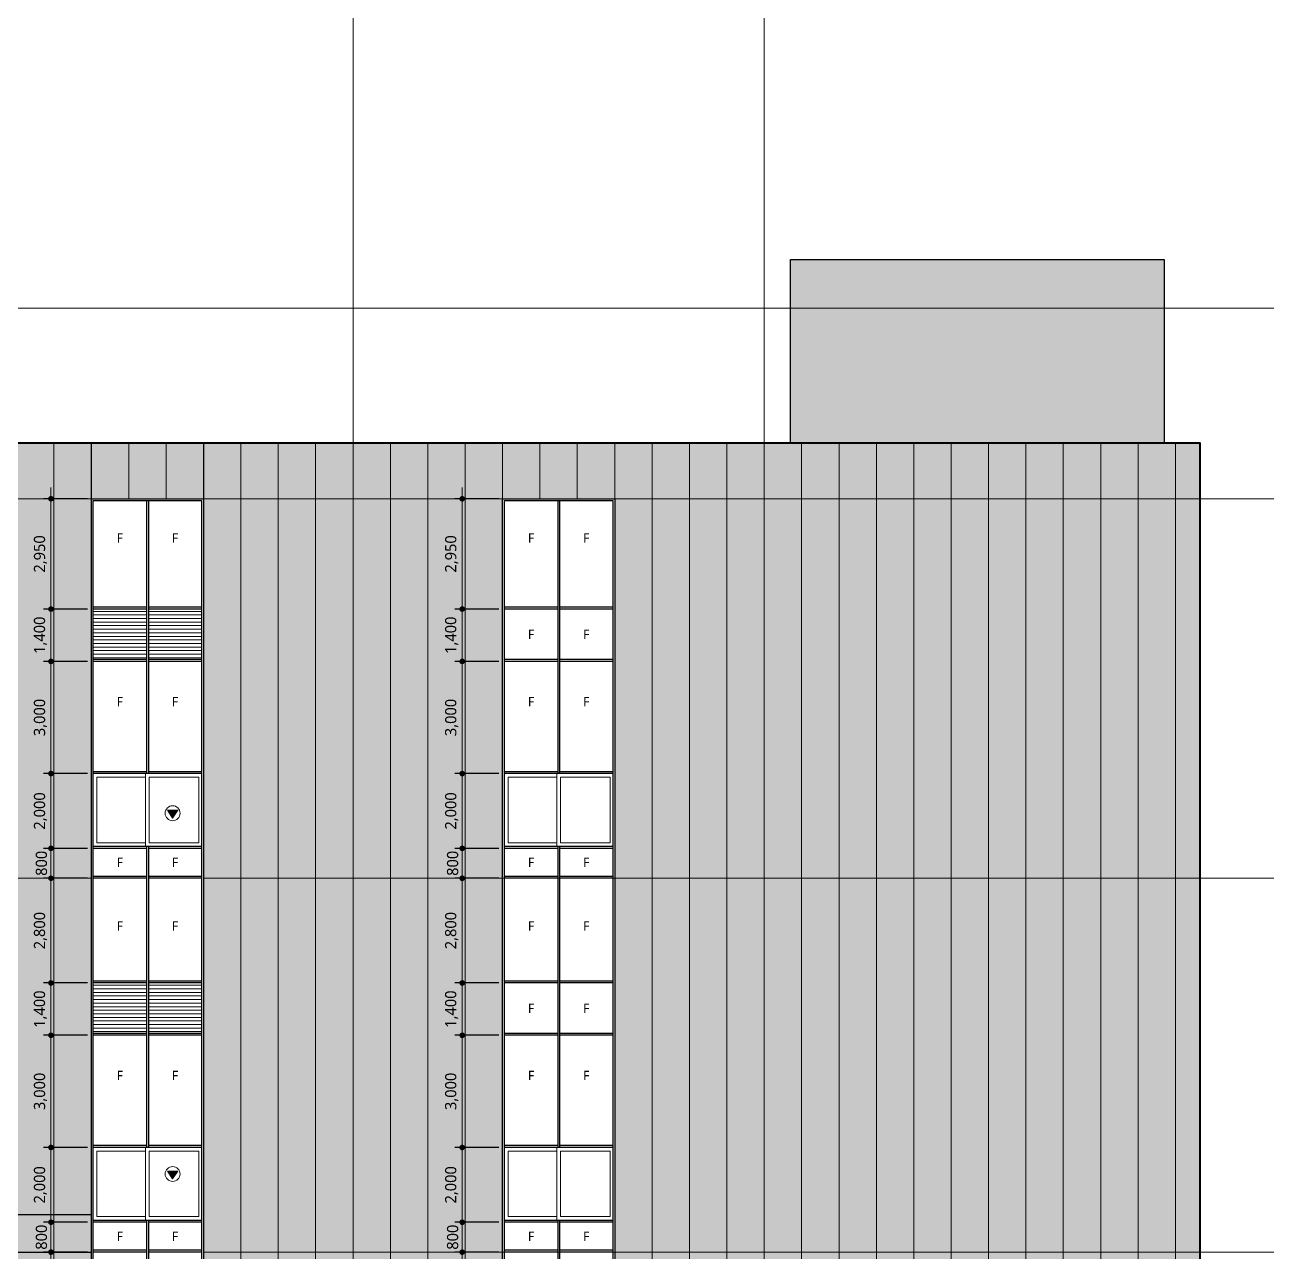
# Model space of a CAD drawing. Header units: millimetres. Extents: x 1680000 to 3024000, y 712800 to 950400.
# Drawn here: x 2582681 to 2615913, y 835360 to 868186 of the extents above; entities that cross this region are included whole.
import ezdxf
from ezdxf.enums import TextEntityAlignment as Align

# ---------------------------------------------------------------- set-up
doc = ezdxf.new("R2010")
doc.units = ezdxf.units.MM
doc.set_wipeout_variables(frame=1)
doc.linetypes.add('CEN', pattern=[62, 60, -1, 0, -1])
doc.linetypes.add('HID', pattern=[2, 1.1, -0.9])
doc.layers.get('Defpoints').update_dxf_attribs({"color": 140})
for name, color, linetype, lineweight in [('A-AXIS-LINE', 1, 'CEN', 15), ('A-DWXK-OPEN', 1, 'HID', 15), ('A-ELEV-LIN1', 2, 'Continuous', 40), ('A-ELEV-LIN2', 7, 'Continuous', 25), ('A-ELEV-LIN3', 8, 'Continuous', 18), ('A-ELEV-WIN', 4, 'Continuous', 25), ('A-MKXS-TEXT1', 3, 'Continuous', 25)]:
    doc.layers.add(name, color=color, linetype=linetype, lineweight=lineweight)
doc.layers.add('A-XXXX-NPLT', color=144, linetype='Continuous', lineweight=15, plot=False)
doc.layers.add('A-XXXX-SOLD', color=252, linetype='Continuous')
doc.layers.add('입면색상', color=7, linetype='Continuous')
doc.styles.add('HY울릉도L', font='')
doc.styles.add('맑은고딕', font='malgun.ttf')
doc.styles.get('HY울릉도L').set_extended_font_data('HYwulM')
doc.dimstyles.new('CDIM', dxfattribs={"dimtxt": 3, "dimasz": 1.5, "dimexe": 2, "dimexo": 1, "dimgap": 1, "dimtad": 1, "dimdec": 0, "dimrnd": 0.5, "dimzin": 0, "dimdsep": 32, "dimlunit": 6, "dimtxsty": 'HY울릉도L', "dimblk1": '_CIDOT', "dimblk2": '_CIDOT', "dimsah": 1, "dimcen": 5.5, "dimclrd": 2, "dimclre": 2, "dimclrt": 7, "dimadec": 0, "dimazin": 0, "dimtfac": 1, "dimtdec": 0, "dimtix": 1, "dimtmove": 2, "dimatfit": 1, "dimldrblk": '_CIDOT', "dimfxl": 1, "dimtolj": 1, "dimtzin": 0, "dimlwd": -1, "dimarcsym": 0})

# ---------------------------------------------------------------- blocks, each defined once
blk = doc.blocks.new('_CIDOT')
at = {"color": 0, "linetype": 'ByBlock'}
blk.add_line((2, 0), (-1, 0), dxfattribs=at)
at = {"color": 0, "linetype": 'ByBlock', "const_width": 0.5}
blk.add_lwpolyline([(-0.25, 0, 1), (0.25, 0, 1)], format="xyb", close=True, dxfattribs=at)
blk = doc.blocks.new('*D85')
at = {"layer": 'A-XXXX-NPLT', "lineweight": -2, "transparency": 16777216}
for p, q in [((-100, 30000), (-1280, 30000)), ((-100, 27200), (-1280, 27200))]:
    blk.add_line(p, q, dxfattribs=at)
at = {"layer": 'A-XXXX-NPLT', "transparency": 16777216}
blk.add_line((-1080, 27350), (-1080, 29850), dxfattribs=at)
at = {"layer": 'Defpoints', "color": 0, "transparency": 16777216}
for p in [(-1080, 30000), (0, 30000), (0, 27200)]:
    blk.add_point(p, dxfattribs=at)
at = {"layer": 'A-XXXX-NPLT', "transparency": 16777216, "xscale": 150, "yscale": 150, "zscale": 150}
for p, rotation in [((-1080, 30000), 90), ((-1080, 27200), 270)]:
    blk.add_blockref('_CIDOT', p, dxfattribs=dict(at, rotation=rotation))
at = {"layer": 'A-XXXX-NPLT', "color": 3, "transparency": 16777216, "insert": (-1360, 28600), "char_height": 300, "attachment_point": 5, "rotation": 90, "style": '맑은고딕'}
blk.add_mtext('\\A1;2,800', dxfattribs=at)
blk = doc.blocks.new('*D71')
at = {"layer": 'A-XXXX-NPLT', "transparency": 16777216}
for p, q in [((-1080, 40950), (-1080, 41100)), ((-1080, 40800), (-1080, 40000)), ((-1080, 39850), (-1080, 39700))]:
    blk.add_line(p, q, dxfattribs=at)
at = {"layer": 'A-XXXX-NPLT', "lineweight": -2, "transparency": 16777216}
for p, q in [((-100, 40800), (-1280, 40800)), ((-100, 40000), (-1280, 40000))]:
    blk.add_line(p, q, dxfattribs=at)
at = {"layer": 'Defpoints', "color": 0, "transparency": 16777216}
for p in [(0, 40800), (-1080, 40000), (0, 40000)]:
    blk.add_point(p, dxfattribs=at)
at = {"layer": 'A-XXXX-NPLT', "transparency": 16777216, "xscale": 150, "yscale": 150, "zscale": 150}
for p, rotation in [((-1080, 40800), 270), ((-1080, 40000), 90)]:
    blk.add_blockref('_CIDOT', p, dxfattribs=dict(at, rotation=rotation))
at = {"layer": 'A-XXXX-NPLT', "color": 3, "transparency": 16777216, "insert": (-1335, 40400), "char_height": 300, "attachment_point": 5, "rotation": 90, "style": '맑은고딕'}
blk.add_mtext('\\A1;800', dxfattribs=at)
blk = doc.blocks.new('*D72')
at = {"layer": 'A-XXXX-NPLT', "lineweight": -2, "transparency": 16777216}
for p, q in [((-100, 42800), (-1280, 42800)), ((-100, 40800), (-1280, 40800))]:
    blk.add_line(p, q, dxfattribs=at)
at = {"layer": 'A-XXXX-NPLT', "transparency": 16777216}
blk.add_line((-1080, 40950), (-1080, 42650), dxfattribs=at)
at = {"layer": 'Defpoints', "color": 0, "transparency": 16777216}
for p in [(-1080, 42800), (0, 42800), (0, 40800)]:
    blk.add_point(p, dxfattribs=at)
at = {"layer": 'A-XXXX-NPLT', "transparency": 16777216, "xscale": 150, "yscale": 150, "zscale": 150}
for p, rotation in [((-1080, 42800), 90), ((-1080, 40800), 270)]:
    blk.add_blockref('_CIDOT', p, dxfattribs=dict(at, rotation=rotation))
at = {"layer": 'A-XXXX-NPLT', "color": 3, "transparency": 16777216, "insert": (-1360, 41800), "char_height": 300, "attachment_point": 5, "rotation": 90, "style": '맑은고딕'}
blk.add_mtext('\\A1;2,000', dxfattribs=at)
blk = doc.blocks.new('*D73')
at = {"layer": 'A-XXXX-NPLT', "lineweight": -2, "transparency": 16777216}
for p, q in [((-100, 50150), (-1280, 50150)), ((-100, 47200), (-1280, 47200))]:
    blk.add_line(p, q, dxfattribs=at)
at = {"layer": 'A-XXXX-NPLT', "transparency": 16777216}
blk.add_line((-1080, 47350), (-1080, 50000), dxfattribs=at)
at = {"layer": 'Defpoints', "color": 0, "transparency": 16777216}
for p in [(-1080, 50150), (0, 50150), (0, 47200)]:
    blk.add_point(p, dxfattribs=at)
at = {"layer": 'A-XXXX-NPLT', "transparency": 16777216, "xscale": 150, "yscale": 150, "zscale": 150}
for p, rotation in [((-1080, 50150), 90), ((-1080, 47200), 270)]:
    blk.add_blockref('_CIDOT', p, dxfattribs=dict(at, rotation=rotation))
at = {"layer": 'A-XXXX-NPLT', "color": 3, "transparency": 16777216, "insert": (-1360, 48675), "char_height": 300, "attachment_point": 5, "rotation": 90, "style": '맑은고딕'}
blk.add_mtext('\\A1;2,950', dxfattribs=at)
blk = doc.blocks.new('*D74')
at = {"layer": 'A-XXXX-NPLT', "lineweight": -2, "transparency": 16777216}
for p, q in [((-100, 47200), (-1280, 47200)), ((-100, 45800), (-1280, 45800))]:
    blk.add_line(p, q, dxfattribs=at)
at = {"layer": 'A-XXXX-NPLT', "transparency": 16777216}
blk.add_line((-1080, 47050), (-1080, 45950), dxfattribs=at)
at = {"layer": 'Defpoints', "color": 0, "transparency": 16777216}
for p in [(0, 47200), (-1080, 45800), (0, 45800)]:
    blk.add_point(p, dxfattribs=at)
at = {"layer": 'A-XXXX-NPLT', "transparency": 16777216, "xscale": 150, "yscale": 150, "zscale": 150}
for p, rotation in [((-1080, 47200), 90), ((-1080, 45800), 270)]:
    blk.add_blockref('_CIDOT', p, dxfattribs=dict(at, rotation=rotation))
at = {"layer": 'A-XXXX-NPLT', "color": 3, "transparency": 16777216, "insert": (-1361, 46500), "char_height": 300, "attachment_point": 5, "rotation": 90, "style": '맑은고딕'}
blk.add_mtext('\\A1;1,400', dxfattribs=at)
blk = doc.blocks.new('*D75')
at = {"layer": 'A-XXXX-NPLT', "lineweight": -2, "transparency": 16777216}
for p, q in [((-100, 45800), (-1280, 45800)), ((-100, 42800), (-1280, 42800))]:
    blk.add_line(p, q, dxfattribs=at)
at = {"layer": 'A-XXXX-NPLT', "transparency": 16777216}
blk.add_line((-1080, 45650), (-1080, 42950), dxfattribs=at)
at = {"layer": 'Defpoints', "color": 0, "transparency": 16777216}
for p in [(0, 45800), (-1080, 42800), (0, 42800)]:
    blk.add_point(p, dxfattribs=at)
at = {"layer": 'A-XXXX-NPLT', "transparency": 16777216, "xscale": 150, "yscale": 150, "zscale": 150}
for p, rotation in [((-1080, 45800), 90), ((-1080, 42800), 270)]:
    blk.add_blockref('_CIDOT', p, dxfattribs=dict(at, rotation=rotation))
at = {"layer": 'A-XXXX-NPLT', "color": 3, "transparency": 16777216, "insert": (-1360, 44300), "char_height": 300, "attachment_point": 5, "rotation": 90, "style": '맑은고딕'}
blk.add_mtext('\\A1;3,000', dxfattribs=at)
blk = doc.blocks.new('*D76')
at = {"layer": 'A-XXXX-NPLT', "lineweight": -2, "transparency": 16777216}
for p, q in [((-100, 32800), (-1280, 32800)), ((-100, 30800), (-1280, 30800))]:
    blk.add_line(p, q, dxfattribs=at)
at = {"layer": 'A-XXXX-NPLT', "transparency": 16777216}
blk.add_line((-1080, 30950), (-1080, 32650), dxfattribs=at)
at = {"layer": 'Defpoints', "color": 0, "transparency": 16777216}
for p in [(-1080, 32800), (0, 32800), (0, 30800)]:
    blk.add_point(p, dxfattribs=at)
at = {"layer": 'A-XXXX-NPLT', "transparency": 16777216, "xscale": 150, "yscale": 150, "zscale": 150}
for p, rotation in [((-1080, 32800), 90), ((-1080, 30800), 270)]:
    blk.add_blockref('_CIDOT', p, dxfattribs=dict(at, rotation=rotation))
at = {"layer": 'A-XXXX-NPLT', "color": 3, "transparency": 16777216, "insert": (-1360, 31800), "char_height": 300, "attachment_point": 5, "rotation": 90, "style": '맑은고딕'}
blk.add_mtext('\\A1;2,000', dxfattribs=at)
blk = doc.blocks.new('*D77')
at = {"layer": 'A-XXXX-NPLT', "lineweight": -2, "transparency": 16777216}
for p, q in [((-100, 40000), (-1280, 40000)), ((-100, 37200), (-1280, 37200))]:
    blk.add_line(p, q, dxfattribs=at)
at = {"layer": 'A-XXXX-NPLT', "transparency": 16777216}
blk.add_line((-1080, 37350), (-1080, 39850), dxfattribs=at)
at = {"layer": 'Defpoints', "color": 0, "transparency": 16777216}
for p in [(-1080, 40000), (0, 40000), (0, 37200)]:
    blk.add_point(p, dxfattribs=at)
at = {"layer": 'A-XXXX-NPLT', "transparency": 16777216, "xscale": 150, "yscale": 150, "zscale": 150}
for p, rotation in [((-1080, 40000), 90), ((-1080, 37200), 270)]:
    blk.add_blockref('_CIDOT', p, dxfattribs=dict(at, rotation=rotation))
at = {"layer": 'A-XXXX-NPLT', "color": 3, "transparency": 16777216, "insert": (-1360, 38600), "char_height": 300, "attachment_point": 5, "rotation": 90, "style": '맑은고딕'}
blk.add_mtext('\\A1;2,800', dxfattribs=at)
blk = doc.blocks.new('*D78')
at = {"layer": 'A-XXXX-NPLT', "lineweight": -2, "transparency": 16777216}
for p, q in [((-100, 37200), (-1280, 37200)), ((-100, 35800), (-1280, 35800))]:
    blk.add_line(p, q, dxfattribs=at)
at = {"layer": 'A-XXXX-NPLT', "transparency": 16777216}
blk.add_line((-1080, 37050), (-1080, 35950), dxfattribs=at)
at = {"layer": 'Defpoints', "color": 0, "transparency": 16777216}
for p in [(0, 37200), (-1080, 35800), (0, 35800)]:
    blk.add_point(p, dxfattribs=at)
at = {"layer": 'A-XXXX-NPLT', "transparency": 16777216, "xscale": 150, "yscale": 150, "zscale": 150}
for p, rotation in [((-1080, 37200), 90), ((-1080, 35800), 270)]:
    blk.add_blockref('_CIDOT', p, dxfattribs=dict(at, rotation=rotation))
at = {"layer": 'A-XXXX-NPLT', "color": 3, "transparency": 16777216, "insert": (-1361, 36500), "char_height": 300, "attachment_point": 5, "rotation": 90, "style": '맑은고딕'}
blk.add_mtext('\\A1;1,400', dxfattribs=at)
blk = doc.blocks.new('*D79')
at = {"layer": 'A-XXXX-NPLT', "lineweight": -2, "transparency": 16777216}
for p, q in [((-100, 35800), (-1280, 35800)), ((-100, 32800), (-1280, 32800))]:
    blk.add_line(p, q, dxfattribs=at)
at = {"layer": 'A-XXXX-NPLT', "transparency": 16777216}
blk.add_line((-1080, 35650), (-1080, 32950), dxfattribs=at)
at = {"layer": 'Defpoints', "color": 0, "transparency": 16777216}
for p in [(0, 35800), (-1080, 32800), (0, 32800)]:
    blk.add_point(p, dxfattribs=at)
at = {"layer": 'A-XXXX-NPLT', "transparency": 16777216, "xscale": 150, "yscale": 150, "zscale": 150}
for p, rotation in [((-1080, 35800), 90), ((-1080, 32800), 270)]:
    blk.add_blockref('_CIDOT', p, dxfattribs=dict(at, rotation=rotation))
at = {"layer": 'A-XXXX-NPLT', "color": 3, "transparency": 16777216, "insert": (-1360, 34300), "char_height": 300, "attachment_point": 5, "rotation": 90, "style": '맑은고딕'}
blk.add_mtext('\\A1;3,000', dxfattribs=at)
blk = doc.blocks.new('*D80')
at = {"layer": 'A-XXXX-NPLT', "transparency": 16777216}
for p, q in [((-1080, 30950), (-1080, 31100)), ((-1080, 30800), (-1080, 30000)), ((-1080, 29850), (-1080, 29700))]:
    blk.add_line(p, q, dxfattribs=at)
at = {"layer": 'A-XXXX-NPLT', "lineweight": -2, "transparency": 16777216}
for p, q in [((-100, 30800), (-1280, 30800)), ((-100, 30000), (-1280, 30000))]:
    blk.add_line(p, q, dxfattribs=at)
at = {"layer": 'Defpoints', "color": 0, "transparency": 16777216}
for p in [(0, 30800), (-1080, 30000), (0, 30000)]:
    blk.add_point(p, dxfattribs=at)
at = {"layer": 'A-XXXX-NPLT', "transparency": 16777216, "xscale": 150, "yscale": 150, "zscale": 150}
for p, rotation in [((-1080, 30800), 270), ((-1080, 30000), 90)]:
    blk.add_blockref('_CIDOT', p, dxfattribs=dict(at, rotation=rotation))
at = {"layer": 'A-XXXX-NPLT', "color": 3, "transparency": 16777216, "insert": (-1335, 30400), "char_height": 300, "attachment_point": 5, "rotation": 90, "style": '맑은고딕'}
blk.add_mtext('\\A1;800', dxfattribs=at)
blk = doc.blocks.new('axis')
at = {"layer": 'A-AXIS-LINE'}
for p, q in [((4621438.1, -355868.7), (4883538.1, -355868.7)), ((4621438.1, -360968.7), (4883538.1, -360968.7)), ((4621438.1, -371118.7), (4883538.1, -371118.7)), ((4621438.1, -381118.7), (4883538.1, -381118.7))]:
    blk.add_line(p, q, dxfattribs=at)
blk = doc.blocks.new('*D48')
at = {"layer": 'A-XXXX-NPLT', "lineweight": -2, "transparency": 16777216}
for p, q in [((-100, 29900), (-1280, 29900)), ((-100, 27100), (-1280, 27100))]:
    blk.add_line(p, q, dxfattribs=at)
at = {"layer": 'A-XXXX-NPLT', "transparency": 16777216}
blk.add_line((-1080, 27250), (-1080, 29750), dxfattribs=at)
at = {"layer": 'Defpoints', "color": 0, "transparency": 16777216}
for p in [(-1080, 29900), (0, 29900), (0, 27100)]:
    blk.add_point(p, dxfattribs=at)
at = {"layer": 'A-XXXX-NPLT', "transparency": 16777216, "xscale": 150, "yscale": 150, "zscale": 150}
for p, rotation in [((-1080, 29900), 90), ((-1080, 27100), 270)]:
    blk.add_blockref('_CIDOT', p, dxfattribs=dict(at, rotation=rotation))
at = {"layer": 'A-XXXX-NPLT', "color": 3, "transparency": 16777216, "insert": (-1360, 28500), "char_height": 300, "attachment_point": 5, "rotation": 90, "style": '맑은고딕'}
blk.add_mtext('\\A1;2,800', dxfattribs=at)
blk = doc.blocks.new('*D51')
at = {"layer": 'A-XXXX-NPLT', "transparency": 16777216}
for p, q in [((-1080, 40850), (-1080, 41000)), ((-1080, 40700), (-1080, 39900)), ((-1080, 39750), (-1080, 39600))]:
    blk.add_line(p, q, dxfattribs=at)
at = {"layer": 'A-XXXX-NPLT', "lineweight": -2, "transparency": 16777216}
for p, q in [((-100, 40700), (-1280, 40700)), ((-100, 39900), (-1280, 39900))]:
    blk.add_line(p, q, dxfattribs=at)
at = {"layer": 'Defpoints', "color": 0, "transparency": 16777216}
for p in [(0, 40700), (-1080, 39900), (0, 39900)]:
    blk.add_point(p, dxfattribs=at)
at = {"layer": 'A-XXXX-NPLT', "transparency": 16777216, "xscale": 150, "yscale": 150, "zscale": 150}
for p, rotation in [((-1080, 40700), 270), ((-1080, 39900), 90)]:
    blk.add_blockref('_CIDOT', p, dxfattribs=dict(at, rotation=rotation))
at = {"layer": 'A-XXXX-NPLT', "color": 3, "transparency": 16777216, "insert": (-1335, 40300), "char_height": 300, "attachment_point": 5, "rotation": 90, "style": '맑은고딕'}
blk.add_mtext('\\A1;800', dxfattribs=at)
blk = doc.blocks.new('*D52')
at = {"layer": 'A-XXXX-NPLT', "lineweight": -2, "transparency": 16777216}
for p, q in [((-100, 42700), (-1280, 42700)), ((-100, 40700), (-1280, 40700))]:
    blk.add_line(p, q, dxfattribs=at)
at = {"layer": 'A-XXXX-NPLT', "transparency": 16777216}
blk.add_line((-1080, 40850), (-1080, 42550), dxfattribs=at)
at = {"layer": 'Defpoints', "color": 0, "transparency": 16777216}
for p in [(-1080, 42700), (0, 42700), (0, 40700)]:
    blk.add_point(p, dxfattribs=at)
at = {"layer": 'A-XXXX-NPLT', "transparency": 16777216, "xscale": 150, "yscale": 150, "zscale": 150}
for p, rotation in [((-1080, 42700), 90), ((-1080, 40700), 270)]:
    blk.add_blockref('_CIDOT', p, dxfattribs=dict(at, rotation=rotation))
at = {"layer": 'A-XXXX-NPLT', "color": 3, "transparency": 16777216, "insert": (-1360, 41700), "char_height": 300, "attachment_point": 5, "rotation": 90, "style": '맑은고딕'}
blk.add_mtext('\\A1;2,000', dxfattribs=at)
blk = doc.blocks.new('*D53')
at = {"layer": 'A-XXXX-NPLT', "lineweight": -2, "transparency": 16777216}
for p, q in [((-100, 50050), (-1280, 50050)), ((-100, 47100), (-1280, 47100))]:
    blk.add_line(p, q, dxfattribs=at)
at = {"layer": 'A-XXXX-NPLT', "transparency": 16777216}
blk.add_line((-1080, 47250), (-1080, 49900), dxfattribs=at)
at = {"layer": 'Defpoints', "color": 0, "transparency": 16777216}
for p in [(-1080, 50050), (0, 50050), (0, 47100)]:
    blk.add_point(p, dxfattribs=at)
at = {"layer": 'A-XXXX-NPLT', "transparency": 16777216, "xscale": 150, "yscale": 150, "zscale": 150}
for p, rotation in [((-1080, 50050), 90), ((-1080, 47100), 270)]:
    blk.add_blockref('_CIDOT', p, dxfattribs=dict(at, rotation=rotation))
at = {"layer": 'A-XXXX-NPLT', "color": 3, "transparency": 16777216, "insert": (-1360, 48575), "char_height": 300, "attachment_point": 5, "rotation": 90, "style": '맑은고딕'}
blk.add_mtext('\\A1;2,950', dxfattribs=at)
blk = doc.blocks.new('*D54')
at = {"layer": 'A-XXXX-NPLT', "lineweight": -2, "transparency": 16777216}
for p, q in [((-100, 47100), (-1280, 47100)), ((-100, 45700), (-1280, 45700))]:
    blk.add_line(p, q, dxfattribs=at)
at = {"layer": 'A-XXXX-NPLT', "transparency": 16777216}
blk.add_line((-1080, 46950), (-1080, 45850), dxfattribs=at)
at = {"layer": 'Defpoints', "color": 0, "transparency": 16777216}
for p in [(0, 47100), (-1080, 45700), (0, 45700)]:
    blk.add_point(p, dxfattribs=at)
at = {"layer": 'A-XXXX-NPLT', "transparency": 16777216, "xscale": 150, "yscale": 150, "zscale": 150}
for p, rotation in [((-1080, 47100), 90), ((-1080, 45700), 270)]:
    blk.add_blockref('_CIDOT', p, dxfattribs=dict(at, rotation=rotation))
at = {"layer": 'A-XXXX-NPLT', "color": 3, "transparency": 16777216, "insert": (-1361, 46400), "char_height": 300, "attachment_point": 5, "rotation": 90, "style": '맑은고딕'}
blk.add_mtext('\\A1;1,400', dxfattribs=at)
blk = doc.blocks.new('*D55')
at = {"layer": 'A-XXXX-NPLT', "lineweight": -2, "transparency": 16777216}
for p, q in [((-100, 45700), (-1280, 45700)), ((-100, 42700), (-1280, 42700))]:
    blk.add_line(p, q, dxfattribs=at)
at = {"layer": 'A-XXXX-NPLT', "transparency": 16777216}
blk.add_line((-1080, 45550), (-1080, 42850), dxfattribs=at)
at = {"layer": 'Defpoints', "color": 0, "transparency": 16777216}
for p in [(0, 45700), (-1080, 42700), (0, 42700)]:
    blk.add_point(p, dxfattribs=at)
at = {"layer": 'A-XXXX-NPLT', "transparency": 16777216, "xscale": 150, "yscale": 150, "zscale": 150}
for p, rotation in [((-1080, 45700), 90), ((-1080, 42700), 270)]:
    blk.add_blockref('_CIDOT', p, dxfattribs=dict(at, rotation=rotation))
at = {"layer": 'A-XXXX-NPLT', "color": 3, "transparency": 16777216, "insert": (-1360, 44200), "char_height": 300, "attachment_point": 5, "rotation": 90, "style": '맑은고딕'}
blk.add_mtext('\\A1;3,000', dxfattribs=at)
blk = doc.blocks.new('*D56')
at = {"layer": 'A-XXXX-NPLT', "transparency": 16777216}
for p, q in [((-1080, 30850), (-1080, 31000)), ((-1080, 30700), (-1080, 29900)), ((-1080, 29750), (-1080, 29600))]:
    blk.add_line(p, q, dxfattribs=at)
at = {"layer": 'A-XXXX-NPLT', "lineweight": -2, "transparency": 16777216}
for p, q in [((-100, 30700), (-1280, 30700)), ((-100, 29900), (-1280, 29900))]:
    blk.add_line(p, q, dxfattribs=at)
at = {"layer": 'Defpoints', "color": 0, "transparency": 16777216}
for p in [(0, 30700), (-1080, 29900), (0, 29900)]:
    blk.add_point(p, dxfattribs=at)
at = {"layer": 'A-XXXX-NPLT', "transparency": 16777216, "xscale": 150, "yscale": 150, "zscale": 150}
for p, rotation in [((-1080, 30700), 270), ((-1080, 29900), 90)]:
    blk.add_blockref('_CIDOT', p, dxfattribs=dict(at, rotation=rotation))
at = {"layer": 'A-XXXX-NPLT', "color": 3, "transparency": 16777216, "insert": (-1335, 30300), "char_height": 300, "attachment_point": 5, "rotation": 90, "style": '맑은고딕'}
blk.add_mtext('\\A1;800', dxfattribs=at)
blk = doc.blocks.new('*D57')
at = {"layer": 'A-XXXX-NPLT', "lineweight": -2, "transparency": 16777216}
for p, q in [((-100, 32700), (-1280, 32700)), ((-100, 30700), (-1280, 30700))]:
    blk.add_line(p, q, dxfattribs=at)
at = {"layer": 'A-XXXX-NPLT', "transparency": 16777216}
blk.add_line((-1080, 30850), (-1080, 32550), dxfattribs=at)
at = {"layer": 'Defpoints', "color": 0, "transparency": 16777216}
for p in [(-1080, 32700), (0, 32700), (0, 30700)]:
    blk.add_point(p, dxfattribs=at)
at = {"layer": 'A-XXXX-NPLT', "transparency": 16777216, "xscale": 150, "yscale": 150, "zscale": 150}
for p, rotation in [((-1080, 32700), 90), ((-1080, 30700), 270)]:
    blk.add_blockref('_CIDOT', p, dxfattribs=dict(at, rotation=rotation))
at = {"layer": 'A-XXXX-NPLT', "color": 3, "transparency": 16777216, "insert": (-1360, 31700), "char_height": 300, "attachment_point": 5, "rotation": 90, "style": '맑은고딕'}
blk.add_mtext('\\A1;2,000', dxfattribs=at)
blk = doc.blocks.new('*D58')
at = {"layer": 'A-XXXX-NPLT', "lineweight": -2, "transparency": 16777216}
for p, q in [((-100, 39900), (-1280, 39900)), ((-100, 37100), (-1280, 37100))]:
    blk.add_line(p, q, dxfattribs=at)
at = {"layer": 'A-XXXX-NPLT', "transparency": 16777216}
blk.add_line((-1080, 37250), (-1080, 39750), dxfattribs=at)
at = {"layer": 'Defpoints', "color": 0, "transparency": 16777216}
for p in [(-1080, 39900), (0, 39900), (0, 37100)]:
    blk.add_point(p, dxfattribs=at)
at = {"layer": 'A-XXXX-NPLT', "transparency": 16777216, "xscale": 150, "yscale": 150, "zscale": 150}
for p, rotation in [((-1080, 39900), 90), ((-1080, 37100), 270)]:
    blk.add_blockref('_CIDOT', p, dxfattribs=dict(at, rotation=rotation))
at = {"layer": 'A-XXXX-NPLT', "color": 3, "transparency": 16777216, "insert": (-1360, 38500), "char_height": 300, "attachment_point": 5, "rotation": 90, "style": '맑은고딕'}
blk.add_mtext('\\A1;2,800', dxfattribs=at)
blk = doc.blocks.new('*D59')
at = {"layer": 'A-XXXX-NPLT', "lineweight": -2, "transparency": 16777216}
for p, q in [((-100, 37100), (-1280, 37100)), ((-100, 35700), (-1280, 35700))]:
    blk.add_line(p, q, dxfattribs=at)
at = {"layer": 'A-XXXX-NPLT', "transparency": 16777216}
blk.add_line((-1080, 36950), (-1080, 35850), dxfattribs=at)
at = {"layer": 'Defpoints', "color": 0, "transparency": 16777216}
for p in [(0, 37100), (-1080, 35700), (0, 35700)]:
    blk.add_point(p, dxfattribs=at)
at = {"layer": 'A-XXXX-NPLT', "transparency": 16777216, "xscale": 150, "yscale": 150, "zscale": 150}
for p, rotation in [((-1080, 37100), 90), ((-1080, 35700), 270)]:
    blk.add_blockref('_CIDOT', p, dxfattribs=dict(at, rotation=rotation))
at = {"layer": 'A-XXXX-NPLT', "color": 3, "transparency": 16777216, "insert": (-1361, 36400), "char_height": 300, "attachment_point": 5, "rotation": 90, "style": '맑은고딕'}
blk.add_mtext('\\A1;1,400', dxfattribs=at)
blk = doc.blocks.new('*D60')
at = {"layer": 'A-XXXX-NPLT', "lineweight": -2, "transparency": 16777216}
for p, q in [((-100, 35700), (-1280, 35700)), ((-100, 32700), (-1280, 32700))]:
    blk.add_line(p, q, dxfattribs=at)
at = {"layer": 'A-XXXX-NPLT', "transparency": 16777216}
blk.add_line((-1080, 35550), (-1080, 32850), dxfattribs=at)
at = {"layer": 'Defpoints', "color": 0, "transparency": 16777216}
for p in [(0, 35700), (-1080, 32700), (0, 32700)]:
    blk.add_point(p, dxfattribs=at)
at = {"layer": 'A-XXXX-NPLT', "transparency": 16777216, "xscale": 150, "yscale": 150, "zscale": 150}
for p, rotation in [((-1080, 35700), 90), ((-1080, 32700), 270)]:
    blk.add_blockref('_CIDOT', p, dxfattribs=dict(at, rotation=rotation))
at = {"layer": 'A-XXXX-NPLT', "color": 3, "transparency": 16777216, "insert": (-1360, 34200), "char_height": 300, "attachment_point": 5, "rotation": 90, "style": '맑은고딕'}
blk.add_mtext('\\A1;3,000', dxfattribs=at)
blk = doc.blocks.new('소방관진입창')
at = {"layer": 'A-DWXK-OPEN', "linetype": 'Continuous', "ltscale": 50, "true_color": 0xcd2027}
h = blk.add_hatch(color=242, dxfattribs=at)
h.dxf.hatch_style = 1
h.paths.add_polyline_path([(138, 80), (-138, 80), (0, -130)])
at = {"layer": 'A-DWXK-OPEN', "color": 242, "linetype": 'Continuous', "ltscale": 50, "true_color": 0xcd2027}
blk.add_lwpolyline([(-138, 80), (0, -130), (138, 80)], close=True, dxfattribs=at)
blk.add_circle((0, 0), 200, dxfattribs=at)
blk = doc.blocks.new('입면창_그릴x')
blk.add_wipeout([(0, 50150), (3000, 50150), (3000, 300), (0, 300)]).dxf.layer = 'A-ELEV-LIN3'
at = {"layer": 'A-ELEV-LIN3', "color": 253}
for points in [[(1450, 40950), (150, 40950), (150, 42700), (1450, 42700)], [(1450, 42800), (1450, 40850)], [(1450, 30950), (150, 30950), (150, 32700), (1450, 32700)], [(1450, 32800), (1450, 30850)]]:
    blk.add_lwpolyline(points, dxfattribs=at)
for points in [[(1550, 42700), (2875, 42700), (2875, 40950), (1550, 40950)], [(1550, 32700), (2875, 32700), (2875, 30950), (1550, 30950)]]:
    blk.add_lwpolyline(points, close=True, dxfattribs=at)
at = {"layer": 'A-ELEV-WIN'}
blk.add_lwpolyline([(3000, 300), (0, 300), (0, 50150), (3000, 50150)], close=True, dxfattribs=at)
for points in [[(50, 350), (50, 50100), (2950, 50100), (2950, 350)], [(1475, 50100), (1475, 42800)], [(1525, 50100), (1525, 42800)], [(1475, 47250), (50, 47250)], [(1475, 47200), (50, 47200)], [(2950, 47250), (1525, 47250)], [(2950, 47200), (1525, 47200)], [(1475, 45850), (50, 45850)], [(1475, 45800), (50, 45800)], [(2950, 45850), (1525, 45850)], [(2950, 45800), (1525, 45800)], [(1475, 42850), (50, 42850)], [(2950, 42800), (50, 42800)], [(2950, 42850), (1525, 42850)], [(2950, 40850), (50, 40850)], [(1475, 40800), (50, 40800)], [(1475, 40850), (1475, 32800)], [(1525, 40850), (1525, 32800)], [(2950, 40800), (1525, 40800)], [(1475, 40050), (50, 40050)], [(1475, 40000), (50, 40000)], [(2950, 40050), (1525, 40050)], [(2950, 40000), (1525, 40000)], [(1475, 37250), (50, 37250)], [(2950, 37250), (1525, 37250)], [(1475, 37200), (50, 37200)], [(2950, 37200), (1525, 37200)], [(1475, 35850), (50, 35850)], [(1475, 35800), (50, 35800)], [(2950, 35850), (1525, 35850)], [(2950, 35800), (1525, 35800)], [(1475, 32850), (50, 32850)], [(2950, 32800), (50, 32800)], [(2950, 32850), (1525, 32850)], [(2950, 30850), (50, 30850)], [(1475, 30800), (50, 30800)], [(1475, 30850), (1475, 22800)], [(1525, 30850), (1525, 22800)], [(2950, 30800), (1525, 30800)], [(1475, 30050), (50, 30050)], [(1475, 30000), (50, 30000)], [(2950, 30050), (1525, 30050)], [(2950, 30000), (1525, 30000)]]:
    blk.add_lwpolyline(points, dxfattribs=at)
at = {"layer": 'A-MKXS-TEXT1', "style": '맑은고딕'}
for p in [(762.5, 49100), (2237.5, 49100), (762.5, 46525), (2237.5, 46525), (762.5, 44725), (2237.5, 44725), (762.5, 40425), (2237.5, 40425), (762.5, 38725), (2237.5, 38725), (762.5, 36525), (2237.5, 36525), (762.5, 34725), (2237.5, 34725), (762.5, 30425), (2237.5, 30425)]:
    blk.add_text('F', height=250, dxfattribs=at).set_placement(p, align=Align.MIDDLE_CENTER)
at = {"layer": 'A-XXXX-NPLT'}
for base, p1, p2, picture, middle in [((-1080, 50150), (0, 47200), (0, 50150), '*D73', (-1360.2, 48675)), ((-1080, 45800), (0, 47200), (0, 45800), '*D74', (-1361, 46500)), ((-1080, 42800), (0, 45800), (0, 42800), '*D75', (-1360.2, 44300)), ((-1080, 42800), (0, 40800), (0, 42800), '*D72', (-1360.2, 41800)), ((-1080, 40000), (0, 37200), (0, 40000), '*D77', (-1360.2, 38600)), ((-1080, 35800), (0, 37200), (0, 35800), '*D78', (-1361, 36500)), ((-1080, 32800), (0, 35800), (0, 32800), '*D79', (-1360.2, 34300)), ((-1080, 32800), (0, 30800), (0, 32800), '*D76', (-1360.2, 31800)), ((-1080, 30000), (0, 27200), (0, 30000), '*D85', (-1360.2, 28600))]:
    dim = blk.add_linear_dim(base=base, p1=p1, p2=p2, angle=90, dimstyle='CDIM', override={"dimscale": 100, "dimtxsty": '맑은고딕', "dimclrd": 256, "dimclre": 256, "dimclrt": 3}, dxfattribs=at)
    dim.commit()
    dim.dimension.update_dxf_attribs({"geometry": picture, "text_midpoint": middle})
for p1, p2, picture, middle in [((0, 40800), (0, 40000), '*D71', (-1335, 40400)), ((0, 30800), (0, 30000), '*D80', (-1335, 30400))]:
    dim = blk.add_aligned_dim(p1=p1, p2=p2, distance=-1080, dimstyle='CDIM', override={"dimscale": 100, "dimtxsty": '맑은고딕', "dimclrd": 256, "dimclre": 256, "dimclrt": 3}, dxfattribs=at)
    dim.commit()
    dim.dimension.update_dxf_attribs({"geometry": picture, "text_midpoint": middle})
blk = doc.blocks.new('입면창2')
blk.add_wipeout([(0, 50050), (3000, 50050), (3000, 200), (0, 200)]).dxf.layer = 'A-ELEV-LIN3'
at = {"layer": 'A-ELEV-LIN3'}
h = blk.add_hatch(dxfattribs=at)
h.set_pattern_fill('ANSI31', color=253, scale=30, angle=315)
h.set_pattern_definition([(0, (-59545.61, -62760), (2e-14, 95.25), [])])
h.paths.add_polyline_path([(2950, 45750), (2950, 47100), (1525, 47100), (1525, 45750)])
h.paths.add_polyline_path([(50, 47100), (50, 45750), (1475, 45750), (1475, 47100)])
h = blk.add_hatch(dxfattribs=at)
h.set_pattern_fill('ANSI31', color=253, scale=30, angle=315)
h.set_pattern_definition([(0, (-59545.61, -72760), (2e-14, 95.25), [])])
h.paths.add_polyline_path([(2950, 35750), (2950, 37100), (1525, 37100), (1525, 35750)])
h.paths.add_polyline_path([(50, 37100), (50, 35750), (1475, 35750), (1475, 37100)])
at = {"layer": 'A-ELEV-LIN3', "color": 253}
for points in [[(1450, 40850), (150, 40850), (150, 42600), (1450, 42600)], [(1450, 42700), (1450, 40750)], [(1450, 30850), (150, 30850), (150, 32600), (1450, 32600)], [(1450, 32700), (1450, 30750)]]:
    blk.add_lwpolyline(points, dxfattribs=at)
for points in [[(1550, 42600), (2875, 42600), (2875, 40850), (1550, 40850)], [(1550, 32600), (2875, 32600), (2875, 30850), (1550, 30850)]]:
    blk.add_lwpolyline(points, close=True, dxfattribs=at)
at = {"layer": 'A-ELEV-WIN'}
blk.add_lwpolyline([(3000, 200), (0, 200), (0, 50050), (3000, 50050)], close=True, dxfattribs=at)
for points in [[(50, 250), (50, 50000), (2950, 50000), (2950, 250)], [(1475, 50000), (1475, 42700)], [(1525, 50000), (1525, 42700)], [(1475, 47150), (50, 47150)], [(1475, 47100), (50, 47100)], [(2950, 47150), (1525, 47150)], [(2950, 47100), (1525, 47100)], [(1475, 45750), (50, 45750)], [(1475, 45700), (50, 45700)], [(2950, 45750), (1525, 45750)], [(2950, 45700), (1525, 45700)], [(1475, 42750), (50, 42750)], [(2950, 42700), (50, 42700)], [(2950, 42750), (1525, 42750)], [(2950, 40750), (50, 40750)], [(1475, 40700), (50, 40700)], [(1475, 40750), (1475, 32700)], [(1525, 40750), (1525, 32700)], [(2950, 40700), (1525, 40700)], [(1475, 39950), (50, 39950)], [(1475, 39900), (50, 39900)], [(2950, 39950), (1525, 39950)], [(2950, 39900), (1525, 39900)], [(1475, 37150), (50, 37150)], [(1475, 37100), (50, 37100)], [(2950, 37150), (1525, 37150)], [(2950, 37100), (1525, 37100)], [(1475, 35750), (50, 35750)], [(1475, 35700), (50, 35700)], [(2950, 35750), (1525, 35750)], [(2950, 35700), (1525, 35700)], [(1475, 32750), (50, 32750)], [(2950, 32700), (50, 32700)], [(2950, 32750), (1525, 32750)], [(2950, 30750), (50, 30750)], [(1475, 30700), (50, 30700)], [(1475, 30750), (1475, 22700)], [(1525, 30750), (1525, 22700)], [(2950, 30700), (1525, 30700)], [(1475, 29950), (50, 29950)], [(2950, 29950), (1525, 29950)], [(1475, 29900), (50, 29900)], [(2950, 29900), (1525, 29900)]]:
    blk.add_lwpolyline(points, dxfattribs=at)
at = {"layer": 'A-MKXS-TEXT1', "style": '맑은고딕'}
for p in [(762.5, 49000), (2237.5, 49000), (762.5, 44625), (2237.5, 44625), (762.5, 40325), (2237.5, 40325), (762.5, 38625), (2237.5, 38625), (762.5, 34625), (2237.5, 34625), (762.5, 30325), (2237.5, 30325)]:
    blk.add_text('F', height=250, dxfattribs=at).set_placement(p, align=Align.MIDDLE_CENTER)
at = {"layer": 'A-XXXX-NPLT'}
for base, p1, p2, picture, middle in [((-1080, 50050), (0, 47100), (0, 50050), '*D53', (-1360.2, 48575)), ((-1080, 45700), (0, 47100), (0, 45700), '*D54', (-1361, 46400)), ((-1080, 42700), (0, 45700), (0, 42700), '*D55', (-1360.2, 44200)), ((-1080, 42700), (0, 40700), (0, 42700), '*D52', (-1360.2, 41700)), ((-1080, 39900), (0, 37100), (0, 39900), '*D58', (-1360.2, 38500)), ((-1080, 35700), (0, 37100), (0, 35700), '*D59', (-1361, 36400)), ((-1080, 32700), (0, 35700), (0, 32700), '*D60', (-1360.2, 34200)), ((-1080, 32700), (0, 30700), (0, 32700), '*D57', (-1360.2, 31700)), ((-1080, 29900), (0, 27100), (0, 29900), '*D48', (-1360.2, 28500))]:
    dim = blk.add_linear_dim(base=base, p1=p1, p2=p2, angle=90, dimstyle='CDIM', override={"dimscale": 100, "dimtxsty": '맑은고딕', "dimclrd": 256, "dimclre": 256, "dimclrt": 3}, dxfattribs=at)
    dim.commit()
    dim.dimension.update_dxf_attribs({"geometry": picture, "text_midpoint": middle})
for p1, p2, picture, middle in [((0, 40700), (0, 39900), '*D51', (-1335, 40300)), ((0, 30700), (0, 29900), '*D56', (-1335, 30300))]:
    dim = blk.add_aligned_dim(p1=p1, p2=p2, distance=-1080, dimstyle='CDIM', override={"dimscale": 100, "dimtxsty": '맑은고딕', "dimclrd": 256, "dimclre": 256, "dimclrt": 3}, dxfattribs=at)
    dim.commit()
    dim.dimension.update_dxf_attribs({"geometry": picture, "text_midpoint": middle})

msp = doc.modelspace()

# ---------------------------------------------------------------- hatches: boundary and pattern name
at = {"layer": 'A-XXXX-SOLD'}
h = msp.add_hatch(color=254, dxfattribs=at)
h.dxf.hatch_style = 1
h.paths.add_polyline_path([(2613160, 861910), (2603160, 861910), (2603160, 857010), (2613160, 857010)])
at = {"layer": '입면색상', "true_color": 0x435254}
h = msp.add_hatch(color=251, dxfattribs=at)
h.dxf.hatch_style = 1
h.paths.add_polyline_path([(2556510, 788910), (2556510, 785810), (2550410, 785810), (2550410, 788910)], flags=16)
h.paths.add_polyline_path([(2606460, 815360), (2609460, 815360), (2609460, 795360), (2606460, 795360)])
h.paths.add_polyline_path([(2595460, 815360), (2598460, 815360), (2598460, 795360), (2595460, 795360)])
h.paths.add_polyline_path([(2584460, 815360), (2587460, 815360), (2587460, 795360), (2584460, 795360)])
h.paths.add_polyline_path([(2573460, 815360), (2576460, 815360), (2576460, 795360), (2573460, 795360)])
h.paths.add_polyline_path([(2562460, 815360), (2565460, 815360), (2565460, 795360), (2562460, 795360)])
h.paths.add_polyline_path([(2547460, 815360), (2614110, 815360), (2614110, 816360), (2547460, 816360)])
h.paths.add_polyline_path([(2584460, 835360), (2587460, 835360), (2587460, 816360), (2584460, 816360)])
h.paths.add_polyline_path([(2573460, 835360), (2576460, 835360), (2576460, 816360), (2573460, 816360)])
h.paths.add_polyline_path([(2562460, 835360), (2565460, 835360), (2565460, 816360), (2562460, 816360)])
h.paths.add_polyline_path([(2551460, 835360), (2554460, 835360), (2554460, 816360), (2551460, 816360)])
h.paths.add_polyline_path([(2547460, 835360), (2587460, 835360), (2587460, 836360), (2547460, 836360)])
h.paths.add_polyline_path([(2551460, 857010), (2554460, 857010), (2554460, 836360), (2551460, 836360)])
h.paths.add_polyline_path([(2562460, 857010), (2565460, 857010), (2565460, 836360), (2562460, 836360)])
h.paths.add_polyline_path([(2432810, 815360), (2433960, 815360), (2433960, 795360), (2432810, 795360)])
h.paths.add_polyline_path([(2421810, 815360), (2424810, 815360), (2424810, 795360), (2421810, 795360)])
h.paths.add_polyline_path([(2432810, 835360), (2433960, 835360), (2433960, 816360), (2432810, 816360)])
h.paths.add_polyline_path([(2421810, 835360), (2424810, 835360), (2424810, 816360), (2421810, 816360)])
h.paths.add_polyline_path([(2416810, 835360), (2433960, 835360), (2433960, 836360), (2416810, 836360)])
h.paths.add_polyline_path([(2416810, 815360), (2433960, 815360), (2433960, 816360), (2416810, 816360)])
h.paths.add_polyline_path([(2421810, 857010), (2424810, 857010), (2424810, 836360), (2421810, 836360)])
h.paths.add_polyline_path([(2446810, 857010), (2443810, 857010), (2443810, 851470.5), (2446810, 851759.7)])
h.paths.add_polyline_path([(2416810, 785360), (2433960, 785360), (2433960, 795360), (2432810, 795360), (2416810, 795360)])
h.paths.add_polyline_path([(2550410, 790260), (2550410, 793360), (2550399.1, 793360), (2550399.1, 790260)], flags=16)
h.paths.add_polyline_path([(2547460, 785360), (2614110, 785360), (2614110, 795360), (2547460, 795360)])
h.paths.add_polyline_path([(2551460, 800260), (2554460, 800260), (2554460, 815360), (2551460, 815360)])
h.paths.add_polyline_path([(2554460, 800260), (2551460, 800260), (2551460, 795360), (2554460, 795360)])
h.paths.add_polyline_path([(2487810, 855724.9), (2490810, 856015.1), (2490810, 857010), (2487810, 857010)])
h.paths.add_polyline_path([(2476810, 854661.1), (2479810.4, 854951.3), (2479810, 857010), (2476810, 857010)])
h.paths.add_polyline_path([(2465810, 853597.3), (2468810, 853887.4), (2468810, 857010), (2465810, 857010)])
h.paths.add_polyline_path([(2454810, 852533.4), (2457810, 852823.6), (2457810, 857010), (2454810, 857010)])
h.paths.add_polyline_path([(2433960, 850367), (2433960, 850517), (2435810, 850695.9), (2435810, 857010), (2432810, 857010), (2432810, 836360), (2433960, 836360), (2433960, 850367)])
h.paths.add_polyline_path([(2587460, 857010), (2584460, 857010), (2584460, 836360), (2587460, 836360)])
h.paths.add_polyline_path([(2576460, 857010), (2573460, 857010), (2573460, 836360), (2576460, 836360)])
at = {"layer": '입면색상', "true_color": 0xcad1d3}
h = msp.add_hatch(color=254, dxfattribs=at)
h.dxf.hatch_style = 1
h.paths.add_polyline_path([(2551460, 857010), (2547460, 857010), (2547460, 836360), (2551460, 836360)])
h.paths.add_polyline_path([(2551460, 835360), (2547460, 835360), (2547460, 816360), (2551460, 816360)])
h.paths.add_polyline_path([(2562460, 857010), (2554460, 857010), (2554460, 836360), (2562460, 836360)])
h.paths.add_polyline_path([(2573460, 857010), (2565460, 857010), (2565460, 836360), (2573460, 836360)])
h.paths.add_polyline_path([(2421810, 857010), (2416810, 857010), (2416810, 836360), (2421810, 836360)])
h.paths.add_polyline_path([(2432810, 857010), (2424810, 857010), (2424810, 836360), (2432810, 836360)])
h.paths.add_polyline_path([(2421810, 835360), (2416810, 835360), (2416810, 816360), (2421810, 816360)])
h.paths.add_polyline_path([(2432810, 835360), (2424810, 835360), (2424810, 816360), (2432810, 816360)])
h.paths.add_polyline_path([(2432810, 815360), (2424810, 815360), (2424810, 795360), (2432810, 795360)])
h.paths.add_polyline_path([(2421810, 815360), (2416810, 815360), (2416810, 795360), (2421810, 795360)])
h.paths.add_polyline_path([(2573460, 835360), (2565460, 835360), (2565460, 816360), (2573460, 816360)])
h.paths.add_polyline_path([(2562460, 835360), (2554460, 835360), (2554460, 816360), (2562460, 816360)])
h.paths.add_polyline_path([(2573460, 815360), (2565460, 815360), (2565460, 795360), (2573460, 795360)])
h.paths.add_polyline_path([(2584460, 815360), (2576460, 815360), (2576460, 795360), (2584460, 795360)])
h.paths.add_polyline_path([(2595460, 815360), (2587460, 815360), (2587460, 795360), (2595460, 795360)])
h.paths.add_polyline_path([(2606460, 815360), (2598460, 815360), (2598460, 795360), (2606460, 795360)])
h.paths.add_polyline_path([(2614110, 815360), (2609460, 815360), (2609460, 795360), (2614110, 795360)])
h.paths.add_polyline_path([(2554460, 803360), (2554460, 800260), (2554460, 795360), (2562460, 795360), (2562460, 815360), (2554460, 815360)])
h.paths.add_polyline_path([(2584460, 857010), (2576460, 857010), (2576460, 836360), (2584460, 836360)])
h.paths.add_polyline_path([(2584460, 835360), (2576460, 835360), (2576460, 816360), (2584460, 816360)])
h.paths.add_polyline_path([(2551460, 800260), (2551460, 803360), (2551460, 815360), (2547460, 815360), (2547460, 795360), (2551460, 795360)])
h.paths.add_polyline_path([(2490810, 856015.1), (2500644.4, 856966.2), (2501097.6, 857010), (2490810, 857010)])
h.paths.add_polyline_path([(2479810, 854951.2), (2487810, 855724.9), (2487810, 857010), (2479810, 857010)])
h.paths.add_polyline_path([(2468810, 853887.4), (2476809.6, 854661.1), (2476810, 857010), (2468810, 857010)])
h.paths.add_polyline_path([(2457810, 852823.6), (2465810, 853597.3), (2465810, 857009.9), (2457810, 857010)])
h.paths.add_polyline_path([(2446810, 851760.9), (2454810, 852533.4), (2454810, 857010), (2446810, 857010)])
h.paths.add_polyline_path([(2435810, 850695.9), (2443810, 851469.6), (2443810, 857010), (2435810, 857010)])
at = {"layer": '입면색상', "true_color": 0xc0d4cb}
h = msp.add_hatch(color=9, dxfattribs=at)
h.dxf.hatch_style = 1
h.paths.add_polyline_path([(2614110, 857010), (2587460, 857010), (2587460, 816360), (2614110, 816360)])

# ---------------------------------------------------------------- linework, layer by layer
at = {"layer": 'A-AXIS-LINE'}
for p, q in [((2591460, 880860), (2591460, 764360)), ((2602460, 880860), (2602460, 764360)), ((2613460, 857010), (2613460, 764360))]:
    msp.add_line(p, q, dxfattribs=at)
at = {"layer": 'A-ELEV-LIN2'}
msp.add_lwpolyline([(2603160, 857010), (2603160, 861910), (2613160, 861910), (2613160, 857010)], dxfattribs=at)
at = {"layer": 'A-ELEV-LIN3'}
for p, q in [((2588460, 785360), (2588460, 857010)), ((2589460, 785360), (2589460, 857010)), ((2590460, 785360), (2590460, 857010)), ((2591460, 785360), (2591460, 857010)), ((2592460, 785360), (2592460, 857010)), ((2593460, 785360), (2593460, 857010)), ((2599460, 785360), (2599460, 857010)), ((2600460, 785360), (2600460, 857010)), ((2601460, 785360), (2601460, 857010)), ((2602460, 785360), (2602460, 857010)), ((2603460, 785360), (2603460, 857010)), ((2604460, 785360), (2604460, 857010)), ((2605460, 785360), (2605460, 857010)), ((2606460, 785360), (2606460, 857010)), ((2607460, 785360), (2607460, 857010)), ((2608460, 785360), (2608460, 857010)), ((2609460, 785360), (2609460, 857010)), ((2610460, 785360), (2610460, 857010)), ((2611460, 785360), (2611460, 857010)), ((2612460, 785360), (2612460, 857010)), ((2613460, 784460), (2613460, 857010))]:
    msp.add_line(p, q, dxfattribs=at)
at = {"layer": '입면색상'}
for points in [[(2522960, 857010), (2614110, 857010), (2614110, 785360), (2522960, 785360)], [(2584460, 857010), (2587460, 857010), (2587460, 836360), (2584460, 836360)], [(2547460, 835360), (2587460, 835360), (2587460, 836360), (2547460, 836360)]]:
    msp.add_lwpolyline(points, close=True, dxfattribs=at)
at = {"layer": '입면색상', "color": 252, "true_color": 0x778f9c}
msp.add_lwpolyline([(2614110, 857010), (2587460, 857010), (2587460, 816360), (2614110, 816360)], close=True, dxfattribs=at)

# ---------------------------------------------------------------- next in the draw order: block references
msp.add_blockref('입면창_그릴x', (2595460, 805360))

# ---------------------------------------------------------------- next in the draw order: linework, layer by layer
at = {"layer": 'A-ELEV-LIN3'}
msp.add_line((2594460, 785360), (2594460, 857010), dxfattribs=at)
for points in [[(2595460, 855510), (2595460, 857010)], [(2596460, 855510), (2596460, 857010)], [(2597460, 855510), (2597460, 857010)], [(2598460, 855510), (2598460, 857010)]]:
    msp.add_lwpolyline(points, dxfattribs=at)

# ---------------------------------------------------------------- next in the draw order: block references
at = {"layer": 'A-AXIS-LINE'}
msp.add_blockref('axis', (-2232478.1, 1216478.7), dxfattribs=at)

# ---------------------------------------------------------------- next in the draw order: block references
msp.add_blockref('입면창2', (2584460, 805460))

# ---------------------------------------------------------------- next in the draw order: linework, layer by layer
at = {"layer": 'A-ELEV-LIN1'}
msp.add_lwpolyline([(2522960, 785360), (2522960, 857010), (2614110, 857010), (2614110, 785360)], dxfattribs=at)
at = {"layer": 'A-ELEV-LIN3'}
msp.add_line((2583460, 785360), (2583460, 857010), dxfattribs=at)
for points in [[(2584460, 855510), (2584460, 857010)], [(2585460, 855510), (2585460, 857010)], [(2586460, 855510), (2586460, 857010)], [(2587460, 855510), (2587460, 857010)]]:
    msp.add_lwpolyline(points, dxfattribs=at)

# ---------------------------------------------------------------- next in the draw order: block references
for p in [(2586635, 847100.2), (2586635, 837450.2)]:
    msp.add_blockref('소방관진입창', p)

doc.saveas('drawing.dxf')
